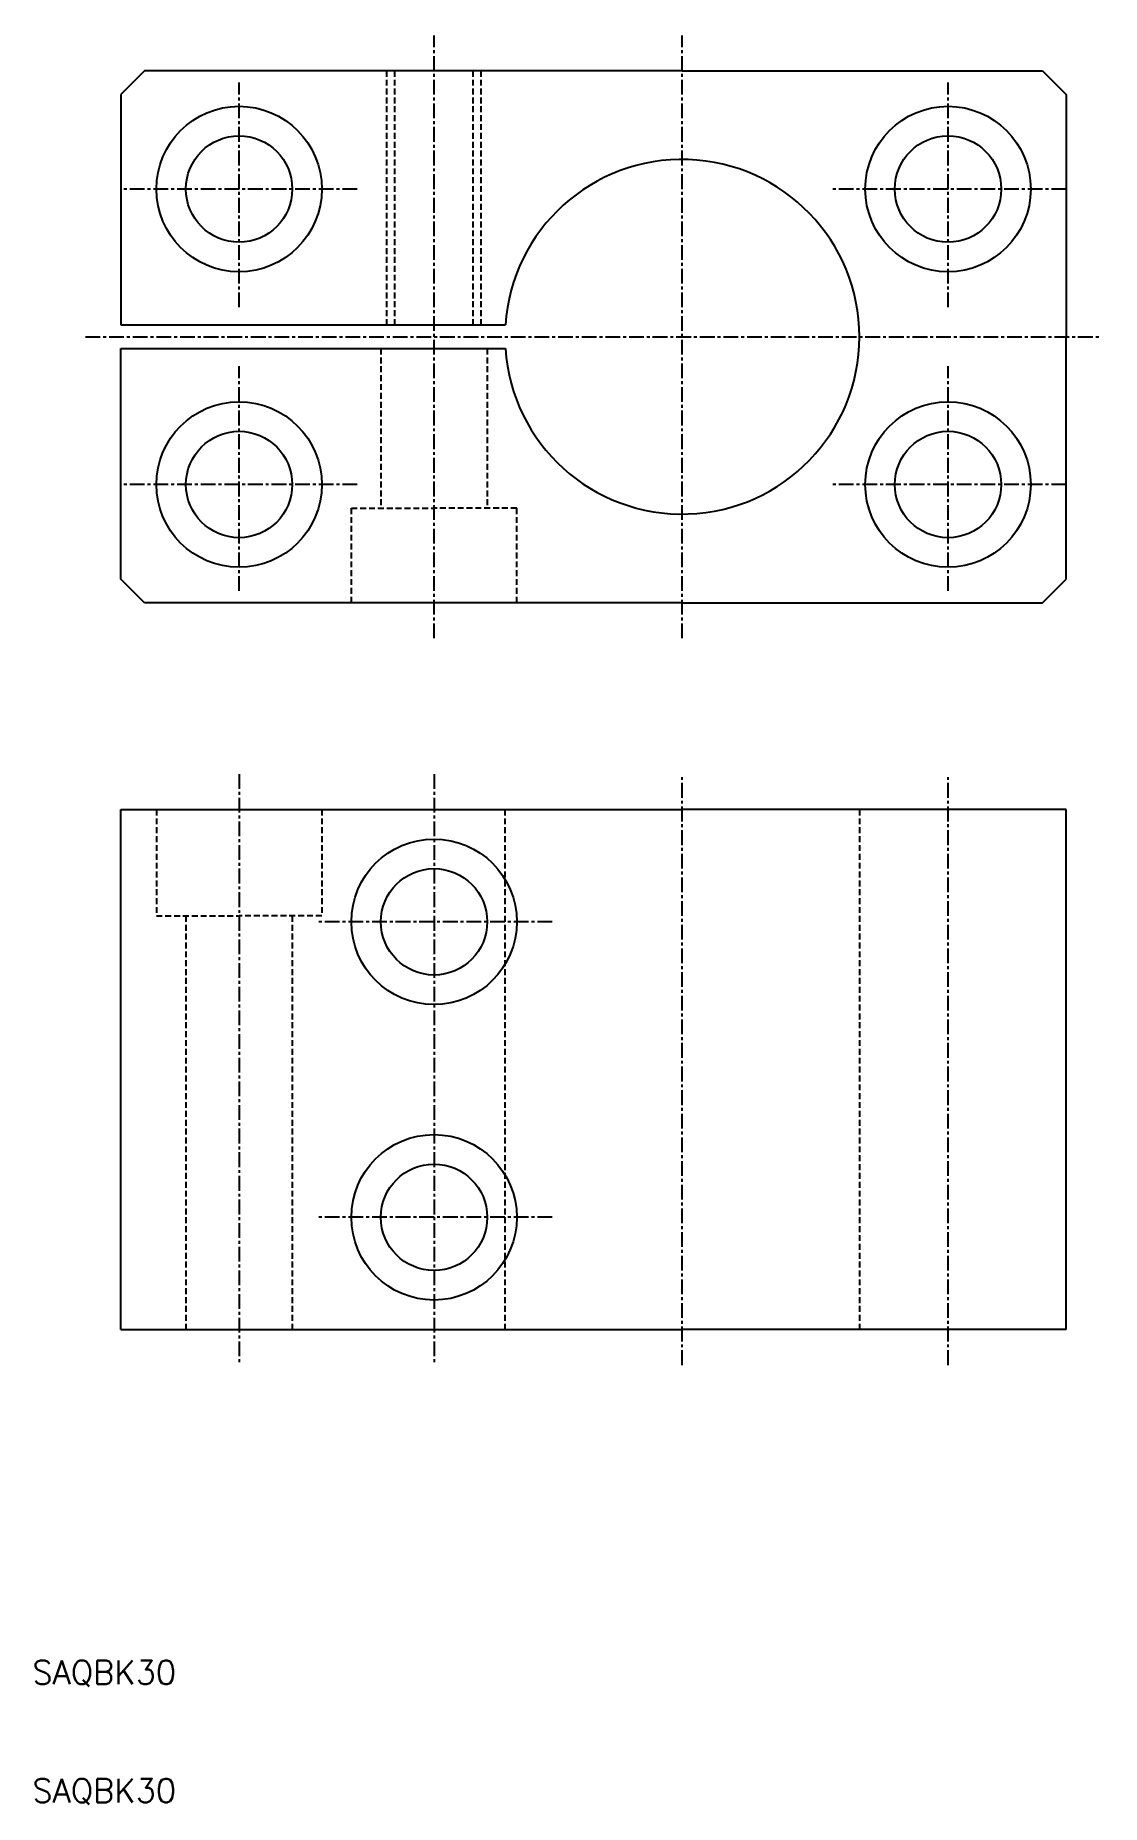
# Model space of a CAD drawing. Extents: x 10 to 100, y 10 to 159.
import ezdxf

# ---------------------------------------------------------------- set-up
doc = ezdxf.new("R2010")
doc.units = 0
doc.linetypes.add('CENTER', pattern=[2, 1.25, -0.25, 0.25, -0.25])
doc.linetypes.add('DASHED', pattern=[0.75, 0.5, -0.25])
doc.layers.get('0').update_dxf_attribs({"linetype": 'CONTINUOUS'})
doc.layers.add('CENTER', color=1, linetype='CENTER')
doc.styles.get("Standard").update_dxf_attribs({"font": 'txt.shx', "bigfont": 'extfont.shx'})

msp = doc.modelspace()

# ---------------------------------------------------------------- linework, layer by layer
for p, q in [((19.5, 156.5), (17.5, 154.5)), ((65, 156.5), (19.5, 156.5)), ((65, 156.5), (95.5, 156.5)), ((95.5, 156.5), (97.5, 154.5)), ((17.5, 154.5), (17.5, 135)), ((97.5, 154.5), (97.5, 134)), ((17.5, 135), (50.0334, 135)), ((97.5, 113.5), (97.5, 134)), ((17.5, 133), (50.0334, 133)), ((17.5, 113.5), (17.5, 133)), ((19.5, 111.5), (17.5, 113.5)), ((95.5, 111.5), (97.5, 113.5)), ((65, 111.5), (19.5, 111.5)), ((65, 111.5), (95.5, 111.5)), ((17.5, 94), (65, 94)), ((17.5, 50), (17.5, 94)), ((97.5, 94), (65, 94)), ((97.5, 50), (97.5, 94)), ((17.5, 50), (65, 50)), ((97.5, 50), (65, 50))]:
    msp.add_line(p, q)
at = {"color": 3, "linetype": 'DASHED'}
for p, q in [((40, 135), (40, 156.5)), ((40.6765, 135), (40.6765, 156.5)), ((47.3235, 135), (47.3235, 156.5)), ((48, 135), (48, 156.5)), ((39.5, 133), (39.5, 119.5)), ((48.5, 133), (48.5, 119.5)), ((37, 111.5), (37, 119.5)), ((37, 119.5), (44, 119.5)), ((51, 119.5), (44, 119.5)), ((51, 111.5), (51, 119.5)), ((20.5, 94), (20.5, 85)), ((34.5, 94), (34.5, 85)), ((50, 94), (50, 50)), ((80, 94), (80, 50)), ((20.5, 85), (27.5, 85)), ((23, 85), (23, 50)), ((34.5, 85), (27.5, 85)), ((32, 85), (32, 50))]:
    msp.add_line(p, q, dxfattribs=at)
for centre, radius in [((27.5, 146.5), 7), ((87.5, 146.5), 7), ((27.5, 146.5), 4.5), ((87.5, 146.5), 4.5), ((27.5, 121.5), 7), ((87.5, 121.5), 7), ((27.5, 121.5), 4.5), ((87.5, 121.5), 4.5), ((44, 84.5), 7), ((44, 84.5), 4.5), ((44, 59.5), 7), ((44, 59.5), 4.5)]:
    msp.add_circle(centre, radius)
msp.add_arc((65, 134), 15, 183.822554, 176.177446)
at = {"layer": 'CENTER', "color": 1, "linetype": 'CENTER'}
for p, q in [((44, 108.5), (44, 159.5)), ((65, 108.5), (65, 159.5)), ((27.5, 136.5), (27.5, 155.5)), ((87.5, 136.5), (87.5, 155.5)), ((37.5, 146.5), (17.5, 146.5)), ((97.5, 146.5), (77.5, 146.5)), ((14.5, 134), (100.5, 134)), ((27.5, 112.5), (27.5, 131.5)), ((87.5, 112.5), (87.5, 131.5)), ((37.5, 121.5), (17.5, 121.5)), ((97.5, 121.5), (77.5, 121.5)), ((27.5, 97), (27.5, 47)), ((27.5, 97), (27.5, 47)), ((44, 97), (44, 47)), ((65, 47), (65, 97)), ((87.5, 47), (87.5, 97)), ((54, 84.5), (34, 84.5)), ((54, 59.5), (34, 59.5))]:
    msp.add_line(p, q, dxfattribs=at)

# ---------------------------------------------------------------- texts
for p in [(10, 20), (10, 10)]:
    msp.add_text('SAQBK30', height=2).set_placement(p)

doc.saveas('drawing.dxf')
